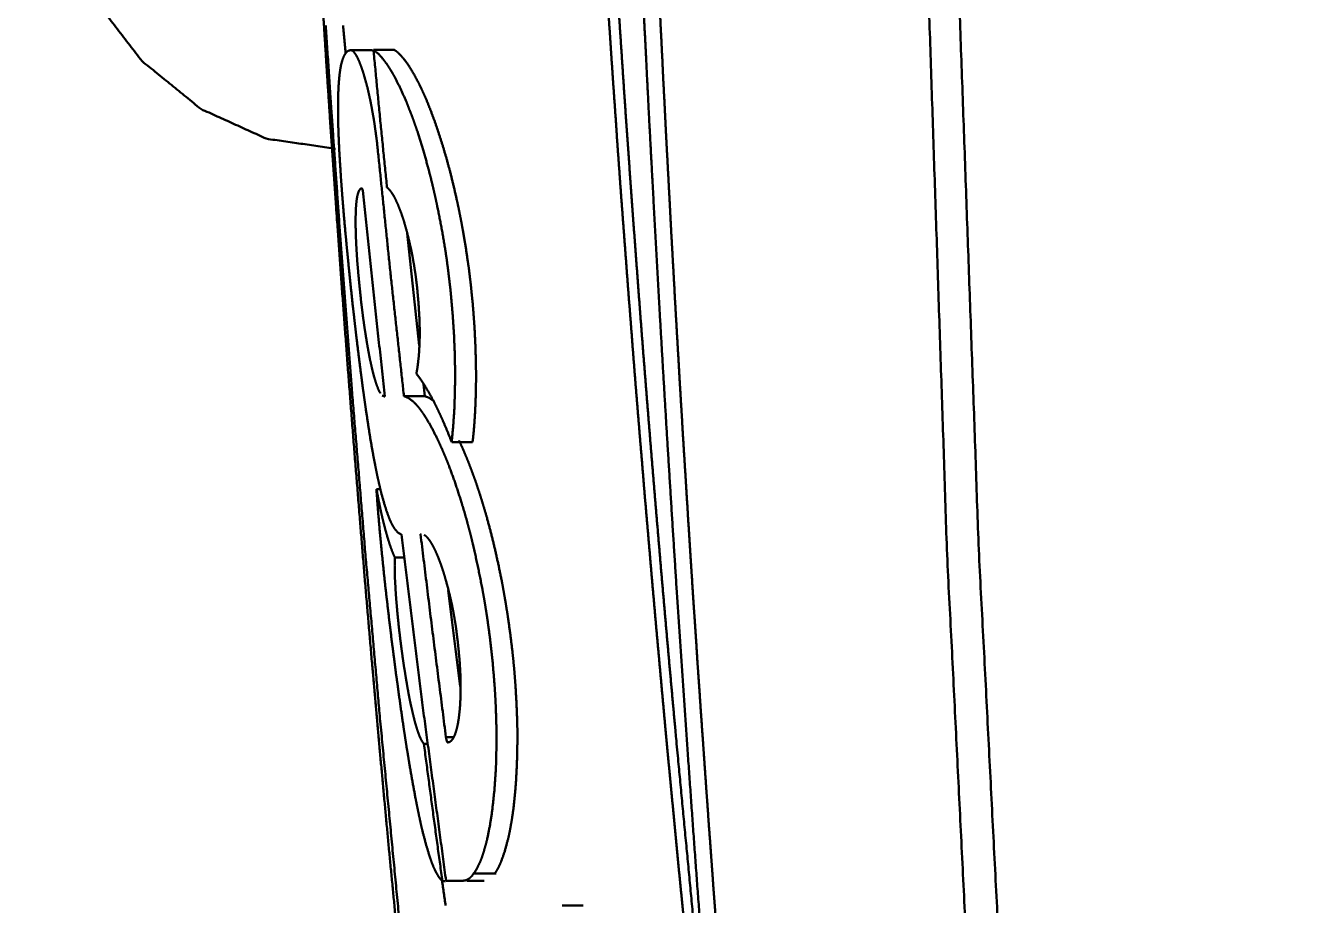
# Paper-space layout 'Layout1' of a CAD drawing. Header units: millimetres. Extents: x 102 to 294, y 28 to 266.
# Drawn here: x 246.64 to 259.86, y 144.66 to 153.85 of the extents above; entities that cross this region are included whole.
import ezdxf

# ---------------------------------------------------------------- set-up
doc = ezdxf.new("R2010")
doc.units = ezdxf.units.MM
doc.layers.add('170', color=7, linetype='Continuous', true_color=0xffffff)

psp = doc.layouts.get("Layout1")

# ---------------------------------------------------------------- linework, layer by layer
at = {"layer": '170', "color": 155, "linetype": 'Continuous', "lineweight": 50}
for p, q in [((250.269, 153.579), (250.247, 153.587)), ((250.745, 150.505), (250.619, 151.678)), ((250.804, 149.978), (250.79, 150.102)), ((250.36, 149.984), (250.382, 149.975)), ((250.586, 149.978), (250.804, 149.978)), ((250.299, 149.009), (250.347, 149.009)), ((250.59, 148.294), (250.491, 148.294)), ((251.174, 146.95), (251.048, 147.951)), ((251.024, 146.423), (251.104, 146.423)), ((250.835, 146.352), (250.794, 146.352)), ((251.205, 144.919), (251.204, 144.924)), ((250.987, 144.919), (251.019, 144.919)), ((252.237, 144.664), (252.455, 144.664))]:
    psp.add_line(p, q, dxfattribs=at)
for points, knots in [([(254.153, 138.527), (254.127, 138.749), (254.097, 139.006), (254.082, 139.136), (254.053, 139.395), (254.038, 139.525), (254.008, 139.787), (253.978, 140.05), (253.949, 140.315), (253.934, 140.448), (253.904, 140.715), (253.889, 140.849), (253.86, 141.118), (253.83, 141.389), (253.801, 141.662), (253.771, 141.936), (253.742, 142.212), (253.713, 142.489), (253.684, 142.768), (253.669, 142.908), (253.64, 143.189), (253.625, 143.33), (253.597, 143.613), (253.568, 143.898), (253.539, 144.185), (253.525, 144.329), (253.496, 144.618), (253.482, 144.763), (253.453, 145.054), (253.425, 145.347), (253.397, 145.641), (253.368, 145.937), (253.354, 146.086), (253.326, 146.384), (253.312, 146.534), (253.282, 146.861), (253.252, 147.194), (253.221, 147.532), (253.206, 147.705), (253.175, 148.052), (253.145, 148.405), (253.114, 148.765), (253.098, 148.946), (253.068, 149.314), (253.052, 149.501), (253.021, 149.877), (252.99, 150.26), (252.975, 150.453), (252.945, 150.844), (252.929, 151.043), (252.899, 151.443), (252.884, 151.645), (252.853, 152.054), (252.838, 152.262), (252.808, 152.679), (252.794, 152.89), (252.764, 153.317), (252.735, 153.749), (252.706, 154.188), (252.692, 154.41), (252.663, 154.858), (252.636, 155.311), (252.622, 155.54), (252.595, 156.002), (252.568, 156.47), (252.542, 156.944), (252.516, 157.424), (252.504, 157.667), (252.491, 157.91), (252.467, 158.402), (252.455, 158.651), (252.431, 159.152), (252.409, 159.659), (252.398, 159.914), (252.376, 160.43), (252.366, 160.691), (252.356, 160.952), (252.346, 161.216), (252.336, 161.48), (252.326, 161.747), (252.317, 162.014), (252.299, 162.553), (252.29, 162.826), (252.282, 163.099), (252.274, 163.375), (252.266, 163.651), (252.258, 163.93), (252.251, 164.209), (252.244, 164.491), (252.237, 164.773), (252.231, 165.058), (252.225, 165.343), (252.219, 165.631), (252.213, 165.918), (252.208, 166.209), (252.203, 166.5), (252.198, 166.794), (252.194, 167.088), (252.19, 167.385), (252.186, 167.682), (252.182, 167.982), (252.179, 168.282), (252.177, 168.585), (252.174, 168.888), (252.172, 169.195), (252.171, 169.501), (252.169, 169.81), (252.168, 170.119), (252.168, 170.431), (252.168, 170.743), (252.168, 171.058), (252.169, 171.374), (252.171, 172.01)], [0, 0, 0.006666, 0.014375, 0.018253, 0.026031, 0.029932, 0.037778, 0.045671, 0.05361, 0.057601, 0.065609, 0.069624, 0.0777, 0.085822, 0.093989, 0.102203, 0.110462, 0.118768, 0.127119, 0.131317, 0.139738, 0.14396, 0.152449, 0.160984, 0.169565, 0.173879, 0.182529, 0.186866, 0.195585, 0.204351, 0.213162, 0.22202, 0.226472, 0.235399, 0.239874, 0.249659, 0.259618, 0.269751, 0.274904, 0.285298, 0.295865, 0.306607, 0.312021, 0.323024, 0.328612, 0.339876, 0.351314, 0.357076, 0.368776, 0.374712, 0.386673, 0.392698, 0.404921, 0.411119, 0.423604, 0.42989, 0.442637, 0.455559, 0.468656, 0.475292, 0.488651, 0.502187, 0.508998, 0.522796, 0.53677, 0.550919, 0.565245, 0.572495, 0.579746, 0.594423, 0.60185, 0.616792, 0.631911, 0.639514, 0.654898, 0.662678, 0.670458, 0.678327, 0.686196, 0.694153, 0.702111, 0.718203, 0.726338, 0.734473, 0.742697, 0.750921, 0.759234, 0.767547, 0.775949, 0.784351, 0.792843, 0.801334, 0.809915, 0.818496, 0.827166, 0.835837, 0.844596, 0.853356, 0.862206, 0.871056, 0.879995, 0.888935, 0.897965, 0.906994, 0.916114, 0.925234, 0.934444, 0.943654, 0.952954, 0.962255, 0.971645, 0.981037, 1, 1]), ([(252.281, 172.01), (252.279, 171.683), (252.278, 171.351), (252.277, 171.184), (252.277, 170.846), (252.277, 170.677), (252.277, 170.333), (252.277, 169.986), (252.278, 169.81), (252.279, 169.457), (252.281, 169.1), (252.282, 168.92), (252.285, 168.557), (252.288, 168.19), (252.29, 168.004), (252.294, 167.631), (252.299, 167.254), (252.301, 167.064), (252.307, 166.681), (252.314, 166.294), (252.321, 165.903), (252.329, 165.508), (252.333, 165.309), (252.342, 164.908), (252.352, 164.503), (252.362, 164.094), (252.373, 163.681), (252.385, 163.264), (252.392, 163.054), (252.405, 162.631), (252.419, 162.204), (252.426, 161.989), (252.442, 161.556), (252.45, 161.338), (252.467, 160.9), (252.484, 160.457), (252.494, 160.233), (252.513, 159.784), (252.533, 159.332), (252.543, 159.104), (252.565, 158.645), (252.587, 158.183), (252.611, 157.716), (252.635, 157.245), (252.661, 156.771), (252.687, 156.292), (252.715, 155.809), (252.744, 155.323), (252.774, 154.832), (252.805, 154.338), (252.838, 153.839), (252.871, 153.337), (252.888, 153.084), (252.924, 152.575), (252.96, 152.063), (252.998, 151.547), (253.037, 151.027), (253.077, 150.503), (253.119, 149.975), (253.162, 149.443), (253.206, 148.907), (253.229, 148.638), (253.275, 148.096), (253.299, 147.823), (253.347, 147.276), (253.397, 146.724), (253.422, 146.448), (253.59, 144.682)], [0, 0, 0.011961, 0.024068, 0.030193, 0.042518, 0.048716, 0.061258, 0.073946, 0.080362, 0.093268, 0.106319, 0.112881, 0.12615, 0.139565, 0.146345, 0.159979, 0.173758, 0.180684, 0.194682, 0.208826, 0.223116, 0.237552, 0.244844, 0.259498, 0.2743, 0.289247, 0.304341, 0.319581, 0.327238, 0.342698, 0.358304, 0.36618, 0.382006, 0.389955, 0.406001, 0.422194, 0.430363, 0.446775, 0.463334, 0.471651, 0.48843, 0.505355, 0.522428, 0.539648, 0.557015, 0.574528, 0.592189, 0.609996, 0.62795, 0.646051, 0.6643, 0.682695, 0.691966, 0.710582, 0.729345, 0.748254, 0.767311, 0.786515, 0.805865, 0.825362, 0.845007, 0.854865, 0.87473, 0.884736, 0.90482, 0.925052, 0.935204, 1, 1]), ([(254.21, 138.088), (254.128, 138.989), (254.074, 139.595), (254.021, 140.201), (253.968, 140.819), (253.916, 141.438), (253.865, 142.069), (253.814, 142.7), (253.741, 143.62), (253.671, 144.541), (253.607, 145.411), (253.545, 146.281), (253.489, 147.1), (253.434, 147.919), (253.385, 148.687), (253.337, 149.456), (253.294, 150.173), (253.252, 150.89), (253.215, 151.555), (253.179, 152.221), (253.146, 152.835), (253.115, 153.449), (253.087, 154.011), (253.061, 154.573), (253.037, 155.083), (253.014, 155.594), (252.995, 156.052), (252.975, 156.511), (252.959, 156.917), (252.943, 157.323), (252.927, 157.743), (252.911, 158.163), (252.896, 158.58), (252.881, 158.996), (252.868, 159.409), (252.854, 159.821), (252.841, 160.23), (252.829, 160.639), (252.817, 161.045), (252.806, 161.45), (252.795, 161.852), (252.785, 162.253), (252.775, 162.651), (252.766, 163.049), (252.758, 163.443), (252.749, 163.837), (252.742, 164.228), (252.734, 164.618), (252.728, 165.005), (252.721, 165.392), (252.716, 165.775), (252.71, 166.158), (252.705, 166.537), (252.701, 166.916), (252.697, 167.291), (252.693, 167.667), (252.69, 168.038), (252.687, 168.41), (252.685, 168.777), (252.683, 169.145), (252.682, 169.509), (252.681, 169.873), (252.68, 170.233), (252.68, 170.593), (252.68, 170.949), (252.68, 171.305), (252.682, 172.01)], [0, 0, 0.026632, 0.044537, 0.062447, 0.080716, 0.098989, 0.117622, 0.136259, 0.163434, 0.190619, 0.216294, 0.241977, 0.266146, 0.290322, 0.312979, 0.335642, 0.356784, 0.377929, 0.397551, 0.417175, 0.435272, 0.453371, 0.46994, 0.486511, 0.501551, 0.516591, 0.530098, 0.543606, 0.555578, 0.567551, 0.579922, 0.592293, 0.604556, 0.616819, 0.628974, 0.641129, 0.653175, 0.665221, 0.677157, 0.689095, 0.700922, 0.712749, 0.724466, 0.736184, 0.747791, 0.759398, 0.770894, 0.78239, 0.793776, 0.805161, 0.816435, 0.827709, 0.838871, 0.850033, 0.861084, 0.872134, 0.883072, 0.89401, 0.904835, 0.91566, 0.926373, 0.937086, 0.947685, 0.958284, 0.96877, 0.979256, 1, 1]), ([(252.865, 172.01), (252.864, 171.633), (252.863, 171.445), (252.862, 171.072), (252.862, 170.701), (252.862, 170.332), (252.862, 169.966), (252.863, 169.783), (252.864, 169.42), (252.865, 169.06), (252.867, 168.702), (252.869, 168.347), (252.871, 167.994), (252.874, 167.643), (252.877, 167.295), (252.88, 166.949), (252.884, 166.605), (252.888, 166.264), (252.89, 166.095), (252.895, 165.757), (252.899, 165.422), (252.904, 165.089), (252.907, 164.923), (252.913, 164.594), (252.915, 164.431), (252.921, 164.105), (252.924, 163.943), (252.931, 163.621), (252.937, 163.301), (252.94, 163.143), (252.947, 162.827), (252.951, 162.669), (252.958, 162.357), (252.966, 162.047), (252.969, 161.893), (252.977, 161.586), (252.985, 161.282), (252.989, 161.13), (252.998, 160.83), (253.002, 160.681), (253.01, 160.384), (253.015, 160.236), (253.024, 159.942), (253.033, 159.651), (253.042, 159.362), (253.051, 159.076), (253.061, 158.792), (253.07, 158.51), (253.08, 158.231), (253.09, 157.954), (253.1, 157.679), (253.111, 157.407), (253.121, 157.137), (253.131, 156.87), (253.142, 156.605), (253.153, 156.342), (253.163, 156.081), (253.169, 155.952), (253.18, 155.695), (253.185, 155.567), (253.196, 155.314), (253.202, 155.189), (253.213, 154.939), (253.224, 154.691), (253.236, 154.446), (253.241, 154.324), (253.253, 154.082), (253.264, 153.843), (253.27, 153.725), (253.282, 153.489), (253.287, 153.372), (253.299, 153.139), (253.311, 152.909), (253.322, 152.682), (253.328, 152.569), (253.34, 152.345), (253.352, 152.123), (253.358, 152.013), (253.369, 151.795), (253.375, 151.687), (253.387, 151.472), (253.393, 151.366), (253.405, 151.154), (253.416, 150.946), (253.428, 150.739), (253.44, 150.535), (253.452, 150.333), (253.463, 150.134), (253.469, 150.035), (253.481, 149.839), (253.487, 149.741), (253.498, 149.549), (253.51, 149.359), (253.522, 149.171), (253.533, 148.985), (253.545, 148.802), (253.55, 148.712), (253.562, 148.532), (253.573, 148.355), (253.584, 148.18), (253.59, 148.093), (253.601, 147.921), (253.612, 147.752), (253.618, 147.669), (253.629, 147.503), (253.64, 147.339), (253.65, 147.178), (253.656, 147.098), (253.667, 146.941), (253.677, 146.786), (253.688, 146.633), (253.698, 146.482), (253.709, 146.334), (253.714, 146.261), (253.724, 146.116), (253.734, 145.973), (253.744, 145.833), (253.749, 145.764), (253.759, 145.627), (253.763, 145.56), (253.773, 145.427), (253.783, 145.296), (253.792, 145.167), (253.797, 145.103), (253.806, 144.978), (253.81, 144.917), (253.819, 144.795), (253.828, 144.676), (253.837, 144.559), (253.841, 144.501), (253.85, 144.387), (253.858, 144.276), (253.862, 144.222), (253.87, 144.114), (253.875, 144.061), (253.882, 143.956), (253.89, 143.855), (253.898, 143.755), (253.905, 143.658), (253.913, 143.562), (253.92, 143.47), (253.927, 143.379), (253.934, 143.291), (253.94, 143.205), (253.947, 143.122), (253.953, 143.041), (253.959, 142.962), (253.965, 142.885), (253.968, 142.848), (253.974, 142.775), (253.977, 142.739), (253.982, 142.67), (254.041, 141.931), (254.1, 141.202), (254.159, 140.481), (254.189, 140.125), (254.249, 139.417), (254.279, 139.065), (254.339, 138.37), (254.369, 138.027), (254.43, 137.344), (254.491, 136.671), (254.552, 136.006), (254.613, 135.349), (254.674, 134.701), (254.736, 134.062), (254.797, 133.431), (254.859, 132.809), (254.921, 132.195), (254.951, 131.891), (255.013, 131.29), (255.044, 130.994), (255.105, 130.406), (255.167, 129.827), (255.228, 129.256), (255.289, 128.694), (255.32, 128.415), (255.381, 127.866), (255.442, 127.325), (255.502, 126.793), (255.563, 126.269), (255.593, 126.011), (255.652, 125.5), (255.712, 124.998), (255.741, 124.749), (255.8, 124.259), (255.859, 123.778), (255.917, 123.305), (255.974, 122.841), (256.031, 122.385), (256.059, 122.161), (256.115, 121.718), (256.171, 121.283), (256.225, 120.857), (256.279, 120.439), (256.306, 120.232), (256.359, 119.826), (256.386, 119.628), (256.437, 119.235), (256.489, 118.85), (256.514, 118.66), (256.564, 118.288), (256.589, 118.106), (256.637, 117.747), (256.685, 117.396), (256.732, 117.053), (256.777, 116.719), (256.8, 116.554), (256.844, 116.232), (256.888, 115.918), (256.909, 115.766), (256.95, 115.465), (256.971, 115.316), (257.011, 115.027), (257.049, 114.747), (257.087, 114.475), (257.123, 114.211), (257.158, 113.955)], [0, 0, 0.006473, 0.009689, 0.0161, 0.02247, 0.028799, 0.035086, 0.038219, 0.044445, 0.050629, 0.056771, 0.062873, 0.068934, 0.074953, 0.080931, 0.086869, 0.092765, 0.09862, 0.101527, 0.107321, 0.113074, 0.118785, 0.121631, 0.127282, 0.130087, 0.135676, 0.13846, 0.143988, 0.149475, 0.152199, 0.157625, 0.160328, 0.165692, 0.171017, 0.173658, 0.178922, 0.184144, 0.186745, 0.191907, 0.194468, 0.199568, 0.202108, 0.207148, 0.212148, 0.217106, 0.222025, 0.226903, 0.23174, 0.236537, 0.241293, 0.246009, 0.250685, 0.25532, 0.259915, 0.264469, 0.268983, 0.273457, 0.275674, 0.280087, 0.282284, 0.286637, 0.288793, 0.293086, 0.297338, 0.30155, 0.303646, 0.307798, 0.311909, 0.313945, 0.317997, 0.320012, 0.324003, 0.327954, 0.331865, 0.333801, 0.337652, 0.341462, 0.343358, 0.347108, 0.348963, 0.352654, 0.354489, 0.358119, 0.361709, 0.365259, 0.36877, 0.37224, 0.37567, 0.377365, 0.380735, 0.38241, 0.38572, 0.38899, 0.39222, 0.39541, 0.39856, 0.400115, 0.403206, 0.406256, 0.409266, 0.410761, 0.413712, 0.416622, 0.418058, 0.420908, 0.423719, 0.42649, 0.427865, 0.430576, 0.433247, 0.435879, 0.43847, 0.441021, 0.442277, 0.444769, 0.447221, 0.449633, 0.450829, 0.453181, 0.454337, 0.45663, 0.458882, 0.461095, 0.462191, 0.464344, 0.465401, 0.467495, 0.469548, 0.471562, 0.472559, 0.474513, 0.476427, 0.477364, 0.479219, 0.480136, 0.481931, 0.483686, 0.485402, 0.487077, 0.488713, 0.490309, 0.491866, 0.493382, 0.494859, 0.496296, 0.497694, 0.499051, 0.500369, 0.501008, 0.502266, 0.502885, 0.504084, 0.516793, 0.529355, 0.54177, 0.547905, 0.560099, 0.566159, 0.578134, 0.584048, 0.595804, 0.607413, 0.618875, 0.630192, 0.641361, 0.652385, 0.663262, 0.673992, 0.684576, 0.68983, 0.700194, 0.705304, 0.715448, 0.725446, 0.735298, 0.745003, 0.749819, 0.759305, 0.768645, 0.777839, 0.786887, 0.791339, 0.800168, 0.808852, 0.813157, 0.821623, 0.829943, 0.838118, 0.846148, 0.854033, 0.857904, 0.865572, 0.873096, 0.880475, 0.88771, 0.891291, 0.898309, 0.901747, 0.908548, 0.915206, 0.918497, 0.924938, 0.928087, 0.934312, 0.940392, 0.946328, 0.95212, 0.954979, 0.960556, 0.965988, 0.968634, 0.973851, 0.976423, 0.981424, 0.986283, 0.990998, 0.995571, 1, 1]), ([(259.531, 112.712), (259.006, 116.193), (258.533, 119.704), (258.315, 121.469), (258.109, 123.239), (257.914, 125.013), (257.73, 126.793), (257.393, 130.364), (257.096, 133.949), (256.961, 135.745), (256.835, 137.545), (256.718, 139.346), (256.609, 141.15), (256.251, 148.382), (256.011, 155.634), (255.873, 162.899), (255.829, 170.17)], [0, 0, 0.061086, 0.122554, 0.153406, 0.184324, 0.215303, 0.24634, 0.308572, 0.370988, 0.402253, 0.43355, 0.464875, 0.496226, 0.621859, 0.747767, 0.873836, 1, 1]), ([(256.093, 170.17), (256.165, 162.898), (256.325, 155.633), (256.584, 148.378), (256.952, 141.143), (257.063, 139.338), (257.182, 137.536), (257.31, 135.736), (257.445, 133.938), (257.743, 130.352), (258.079, 126.78), (258.262, 125), (258.456, 123.225), (258.66, 121.455), (258.875, 119.69), (259.341, 116.179), (259.858, 112.699)], [0, 0, 0.126148, 0.252223, 0.378154, 0.503823, 0.535183, 0.566517, 0.597823, 0.629096, 0.691523, 0.75376, 0.784797, 0.815772, 0.846684, 0.877525, 0.938962, 1, 1]), ([(249.87, 152.559), (249.15, 152.664), (248.467, 152.974), (247.853, 153.473), (247.341, 154.137), (246.956, 154.931), (246.717, 155.817), (246.636, 156.749)], [0, 0, 0.124476, 0.252932, 0.388262, 0.531704, 0.682821, 0.839824, 1, 1]), ([(249.739, 154.037), (249.748, 153.898), (249.779, 153.409), (249.811, 152.921), (249.847, 152.393), (249.884, 151.865), (249.941, 151.07), (250, 150.276), (250.063, 149.472), (250.128, 148.668), (250.189, 147.93), (250.253, 147.191), (250.309, 146.561), (250.366, 145.931), (250.426, 145.29), (250.488, 144.648), (250.56, 143.917), (250.634, 143.186), (250.698, 142.57), (250.763, 141.954), (250.83, 141.339), (250.898, 140.724), (250.968, 140.108), (251.039, 139.493), (251.113, 138.86), (251.189, 138.228), (251.269, 137.574), (251.351, 136.921), (251.436, 136.256), (251.523, 135.591), (251.599, 135.018), (251.676, 134.446), (251.726, 134.082), (251.777, 133.719), (251.792, 133.608)], [0, 0, 0.006792, 0.030638, 0.054484, 0.080252, 0.106019, 0.14481, 0.183598, 0.222857, 0.262112, 0.298207, 0.334299, 0.365092, 0.395883, 0.427263, 0.458638, 0.494413, 0.530183, 0.560358, 0.59053, 0.620652, 0.650772, 0.680937, 0.711099, 0.742119, 0.773134, 0.805195, 0.83725, 0.869914, 0.902572, 0.930696, 0.958815, 0.976682, 0.994545, 1, 1]), ([(249.77, 153.844), (249.828, 152.969), (249.931, 151.505), (250.043, 150.041), (250.184, 148.328), (250.336, 146.616), (250.524, 144.657), (250.726, 142.7), (250.8, 142.017), (250.876, 141.334), (250.952, 140.665), (251.03, 139.997), (251.108, 139.343), (251.188, 138.69), (251.267, 138.051), (251.348, 137.412), (251.429, 136.787), (251.511, 136.163), (251.593, 135.553), (251.676, 134.943), (251.759, 134.347), (251.843, 133.752), (251.927, 133.17), (252.012, 132.589), (252.097, 132.023), (252.182, 131.456), (252.267, 130.903), (252.353, 130.351), (252.438, 129.813), (252.525, 129.275), (252.61, 128.75), (252.697, 128.226), (252.771, 127.785), (252.845, 127.343), (252.931, 126.84), (253.018, 126.338), (253.116, 125.774), (253.216, 125.211), (253.329, 124.587), (253.443, 123.963), (253.57, 123.279), (253.7, 122.596), (253.843, 121.852), (253.989, 121.109), (254.085, 120.628), (254.182, 120.147), (254.274, 119.699), (254.366, 119.252), (254.453, 118.836), (254.541, 118.422), (254.623, 118.039), (254.706, 117.657), (254.782, 117.308), (254.859, 116.959), (254.93, 116.642), (255.001, 116.325), (255.065, 116.041), (255.13, 115.757), (255.188, 115.504), (255.247, 115.253), (255.298, 115.033), (255.35, 114.813), (255.394, 114.625), (255.439, 114.437), (255.514, 114.124)], [0, 0, 0.021812, 0.058354, 0.094891, 0.137672, 0.180443, 0.229433, 0.278407, 0.295508, 0.312607, 0.329351, 0.346093, 0.36248, 0.378865, 0.394897, 0.410926, 0.426603, 0.442276, 0.457599, 0.472918, 0.487887, 0.502853, 0.51747, 0.532084, 0.54635, 0.560613, 0.574529, 0.588441, 0.602009, 0.615572, 0.628792, 0.642007, 0.653156, 0.664302, 0.676998, 0.68969, 0.703933, 0.718168, 0.733954, 0.749729, 0.767052, 0.78436, 0.803213, 0.822046, 0.834261, 0.846466, 0.857852, 0.869229, 0.879789, 0.890339, 0.900072, 0.909796, 0.918703, 0.927601, 0.935684, 0.943759, 0.951019, 0.958272, 0.964712, 0.971147, 0.976771, 0.98239, 0.987199, 0.992006, 1, 1]), ([(250.286, 149.257), (250.26, 149.393), (250.235, 149.537), (250.211, 149.69), (250.187, 149.852), (250.181, 149.893), (250.175, 149.935), (250.169, 149.978), (250.163, 150.02), (250.151, 150.106), (250.14, 150.194), (250.117, 150.371), (250.095, 150.552), (250.084, 150.644), (250.079, 150.691), (250.073, 150.737), (250.063, 150.83), (250.052, 150.923), (250.032, 151.109), (250.013, 151.294), (250.004, 151.386), (249.995, 151.479), (249.99, 151.525), (249.986, 151.571), (249.982, 151.616), (249.977, 151.662), (249.961, 151.84), (249.947, 152.014), (249.94, 152.099), (249.934, 152.183), (249.928, 152.265), (249.923, 152.347), (249.913, 152.503), (249.906, 152.651), (249.901, 152.79), (249.898, 152.921), (249.898, 152.983), (249.898, 153.042), (249.899, 153.099), (249.901, 153.153), (249.906, 153.251), (249.915, 153.338), (249.92, 153.377), (249.926, 153.412), (249.929, 153.429), (249.933, 153.445), (249.937, 153.46), (249.941, 153.475), (249.958, 153.523), (249.979, 153.558), (250.003, 153.58), (250.029, 153.587)], [0, 0, 0.031458, 0.064812, 0.100037, 0.137121, 0.14669, 0.156362, 0.166102, 0.175898, 0.195663, 0.215653, 0.256295, 0.29783, 0.318934, 0.329573, 0.340239, 0.36155, 0.38283, 0.425294, 0.467628, 0.488749, 0.509836, 0.520372, 0.530879, 0.541321, 0.551688, 0.592446, 0.632069, 0.651461, 0.670571, 0.689407, 0.707936, 0.743636, 0.77732, 0.809024, 0.838739, 0.852849, 0.866372, 0.879226, 0.891412, 0.91382, 0.933629, 0.942571, 0.950866, 0.954771, 0.9585, 0.962044, 0.965409, 0.977154, 0.986394, 0.993664, 1, 1]), ([(250.029, 153.587), (250.046, 153.583), (250.063, 153.568), (250.072, 153.556), (250.082, 153.542), (250.092, 153.526), (250.102, 153.507), (250.122, 153.462), (250.142, 153.409), (250.147, 153.394), (250.152, 153.379), (250.158, 153.363), (250.163, 153.346), (250.173, 153.312), (250.183, 153.276), (250.204, 153.2), (250.223, 153.116), (250.233, 153.072), (250.242, 153.026), (250.251, 152.98), (250.259, 152.933), (250.268, 152.885), (250.276, 152.835), (250.283, 152.785), (250.29, 152.734), (250.304, 152.631), (250.315, 152.527)], [0, 0, 0.015264, 0.035944, 0.049001, 0.064034, 0.081139, 0.100196, 0.143883, 0.195094, 0.209089, 0.223562, 0.238531, 0.253931, 0.285822, 0.319161, 0.390129, 0.466882, 0.507292, 0.548631, 0.590754, 0.633693, 0.67744, 0.722012, 0.767461, 0.813489, 0.906297, 1, 1]), ([(250.268, 153.589), (250.32, 153.548), (250.374, 153.487), (250.402, 153.449), (250.431, 153.406), (250.445, 153.383), (250.46, 153.358), (250.475, 153.333), (250.49, 153.306), (250.549, 153.188), (250.609, 153.054), (250.638, 152.98), (250.668, 152.903), (250.683, 152.863), (250.697, 152.822), (250.712, 152.78), (250.726, 152.737), (250.783, 152.559), (250.836, 152.369), (250.862, 152.27), (250.887, 152.168), (250.899, 152.116), (250.911, 152.063), (250.923, 152.01), (250.934, 151.957), (250.977, 151.741), (251.015, 151.519), (251.032, 151.406), (251.047, 151.292), (251.061, 151.176), (251.074, 151.061)], [0, 0, 0.024502, 0.054789, 0.072263, 0.09135, 0.101518, 0.112103, 0.123116, 0.134507, 0.183503, 0.238007, 0.267332, 0.298069, 0.31398, 0.330225, 0.346747, 0.363504, 0.432901, 0.506089, 0.544115, 0.58312, 0.602976, 0.622976, 0.643071, 0.663266, 0.745061, 0.828544, 0.87095, 0.913811, 0.956891, 1, 1]), ([(250.409, 152.156), (250.337, 152.872), (250.268, 153.589)], [0, 0, 0.499995, 1, 1]), ([(251.302, 149.499), (251.316, 149.633), (251.326, 149.772), (251.333, 149.917), (251.337, 150.068), (251.338, 150.145), (251.338, 150.224), (251.337, 150.304), (251.335, 150.384), (251.33, 150.546), (251.321, 150.71), (251.315, 150.793), (251.309, 150.877), (251.302, 150.96), (251.293, 151.045), (251.285, 151.129), (251.275, 151.212), (251.265, 151.296), (251.253, 151.378), (251.229, 151.542), (251.201, 151.705), (251.187, 151.785), (251.171, 151.865), (251.155, 151.945), (251.138, 152.023), (251.103, 152.175), (251.067, 152.322), (251.028, 152.463), (250.988, 152.6), (250.946, 152.73), (250.904, 152.853), (250.861, 152.967), (250.818, 153.074), (250.796, 153.124), (250.774, 153.172), (250.763, 153.196), (250.752, 153.219), (250.741, 153.241), (250.73, 153.262), (250.687, 153.342), (250.645, 153.412), (250.603, 153.472), (250.563, 153.521), (250.543, 153.542), (250.524, 153.561), (250.505, 153.576), (250.486, 153.589)], [0, 0, 0.031527, 0.064336, 0.098426, 0.133812, 0.152005, 0.170525, 0.189265, 0.208128, 0.246228, 0.284825, 0.304312, 0.323927, 0.343679, 0.363542, 0.383399, 0.403167, 0.422851, 0.442452, 0.481421, 0.520086, 0.539314, 0.558473, 0.577455, 0.596165, 0.63278, 0.668344, 0.702879, 0.736373, 0.768458, 0.798826, 0.827511, 0.854526, 0.867407, 0.879868, 0.885936, 0.891875, 0.897674, 0.903335, 0.92462, 0.943775, 0.960858, 0.975907, 0.982689, 0.988953, 0.994712, 1, 1]), ([(250.315, 152.527), (250.446, 151.252), (250.586, 149.978)], [0, 0, 0.500004, 1, 1]), ([(250.147, 152.146), (250.132, 152.141), (250.119, 152.125), (250.113, 152.112), (250.108, 152.098), (250.103, 152.08), (250.098, 152.06), (250.091, 152.014), (250.086, 151.957), (250.085, 151.942), (250.084, 151.926), (250.083, 151.909), (250.083, 151.892), (250.082, 151.856), (250.081, 151.818), (250.082, 151.738), (250.084, 151.65), (250.086, 151.604), (250.088, 151.557), (250.091, 151.508), (250.094, 151.459), (250.097, 151.409), (250.101, 151.357), (250.106, 151.304), (250.11, 151.251), (250.121, 151.143), (250.132, 151.035)], [0, 0, 0.013903, 0.032181, 0.043976, 0.057794, 0.073739, 0.091743, 0.133614, 0.183489, 0.197222, 0.211469, 0.22624, 0.241462, 0.27308, 0.306269, 0.377343, 0.454749, 0.495607, 0.537455, 0.580206, 0.623877, 0.668492, 0.714125, 0.760816, 0.808171, 0.903661, 1, 1]), ([(250.147, 152.146), (250.148, 152.146), (250.149, 152.144), (250.151, 152.14), (250.153, 152.136), (250.154, 152.13), (250.156, 152.123), (250.157, 152.115), (250.159, 152.106), (250.16, 152.098), (250.161, 152.089)], [0, 0, 0.023216, 0.063159, 0.125066, 0.208177, 0.311382, 0.431473, 0.566295, 0.711228, 0.8546, 1, 1]), ([(250.387, 149.975), (250.271, 151.032), (250.161, 152.089)], [0, 0, 0.5, 1, 1]), ([(250.409, 152.156), (250.43, 152.136), (250.453, 152.108), (250.464, 152.091), (250.476, 152.072), (250.488, 152.051), (250.499, 152.028), (250.523, 151.976), (250.546, 151.918), (250.558, 151.886), (250.569, 151.853), (250.581, 151.818), (250.592, 151.781)], [0, 0, 0.069677, 0.154626, 0.203198, 0.256043, 0.31332, 0.374865, 0.509232, 0.658125, 0.738046, 0.821666, 0.909098, 1, 1]), ([(250.728, 151.056), (250.726, 151.081), (250.724, 151.106), (250.721, 151.13), (250.718, 151.155), (250.712, 151.203), (250.706, 151.252), (250.698, 151.3), (250.691, 151.348), (250.682, 151.395), (250.674, 151.442), (250.655, 151.533), (250.635, 151.619), (250.614, 151.703), (250.592, 151.781)], [0, 0, 0.033614, 0.067184, 0.100687, 0.13409, 0.200573, 0.266693, 0.332482, 0.397968, 0.463147, 0.527536, 0.652729, 0.773357, 0.889503, 1, 1]), ([(250.132, 151.035), (250.135, 151.008), (250.137, 150.982), (250.14, 150.955), (250.143, 150.929), (250.15, 150.877), (250.156, 150.826), (250.163, 150.775), (250.17, 150.724), (250.177, 150.674), (250.185, 150.626), (250.2, 150.532), (250.216, 150.443), (250.224, 150.4), (250.232, 150.359), (250.241, 150.32), (250.249, 150.282), (250.257, 150.247), (250.266, 150.213), (250.27, 150.197), (250.274, 150.181), (250.279, 150.166), (250.283, 150.151), (250.3, 150.098), (250.317, 150.054), (250.325, 150.035), (250.334, 150.019), (250.339, 150.01)], [0, 0, 0.025398, 0.050741, 0.076022, 0.101173, 0.151055, 0.200454, 0.249429, 0.29801, 0.345908, 0.392759, 0.483137, 0.56934, 0.610735, 0.650591, 0.688782, 0.725341, 0.760224, 0.793441, 0.809421, 0.824977, 0.840102, 0.85476, 0.907964, 0.952731, 0.972057, 0.989375, 1, 1]), ([(250.716, 150.213), (250.729, 150.291), (250.739, 150.379), (250.743, 150.426), (250.746, 150.477), (250.749, 150.529), (250.75, 150.582), (250.75, 150.637), (250.75, 150.694), (250.749, 150.723), (250.749, 150.752), (250.748, 150.782), (250.746, 150.812), (250.739, 150.933), (250.728, 151.056)], [0, 0, 0.093335, 0.197874, 0.254422, 0.31378, 0.375342, 0.438663, 0.503738, 0.570634, 0.604796, 0.63943, 0.674562, 0.710083, 0.853888, 1, 1]), ([(251.074, 151.061), (251.093, 150.849), (251.107, 150.64), (251.116, 150.434), (251.12, 150.232), (251.118, 150.035), (251.112, 149.847), (251.1, 149.669), (251.084, 149.499)], [0, 0, 0.135876, 0.26963, 0.401328, 0.530964, 0.656643, 0.776633, 0.891075, 1, 1]), ([(250.716, 150.213), (250.76, 150.154), (250.804, 150.087), (250.849, 150.01), (250.896, 149.925), (250.919, 149.879), (250.942, 149.831), (250.966, 149.78), (250.99, 149.728), (251.037, 149.617), (251.084, 149.499)], [0, 0, 0.090803, 0.191347, 0.301682, 0.421913, 0.485772, 0.552155, 0.621158, 0.692615, 0.842054, 1, 1]), ([(250.586, 149.978), (250.635, 149.958), (250.688, 149.917), (250.716, 149.888), (250.745, 149.854), (250.759, 149.835), (250.774, 149.814), (250.79, 149.792), (250.805, 149.769), (250.867, 149.666), (250.929, 149.544), (250.961, 149.476), (250.993, 149.403), (251.009, 149.366), (251.025, 149.327), (251.042, 149.287), (251.058, 149.246)], [0, 0, 0.059577, 0.135158, 0.180132, 0.230254, 0.257328, 0.28578, 0.31555, 0.346532, 0.482014, 0.636152, 0.720266, 0.80911, 0.855301, 0.90255, 0.950773, 1, 1]), ([(250.903, 149.92), (250.882, 149.938), (250.842, 149.964), (250.804, 149.978)], [0, 0, 0.238245, 0.653871, 1, 1]), ([(251.728, 145.676), (251.743, 145.812), (251.755, 145.956), (251.763, 146.107), (251.768, 146.266), (251.769, 146.349), (251.769, 146.433), (251.769, 146.518), (251.767, 146.603), (251.76, 146.778), (251.75, 146.955), (251.743, 147.045), (251.736, 147.136), (251.731, 147.182), (251.727, 147.228), (251.722, 147.274), (251.717, 147.32), (251.695, 147.502), (251.669, 147.683), (251.655, 147.774), (251.64, 147.864), (251.632, 147.909), (251.624, 147.954), (251.616, 147.999), (251.608, 148.043), (251.572, 148.219), (251.534, 148.39), (251.493, 148.556), (251.45, 148.716), (251.427, 148.795), (251.404, 148.871), (251.381, 148.946), (251.357, 149.018), (251.334, 149.088), (251.309, 149.155), (251.285, 149.221), (251.261, 149.284), (251.236, 149.345), (251.211, 149.404), (251.199, 149.433), (251.186, 149.461), (251.162, 149.514)], [0, 0, 0.034963, 0.071791, 0.110485, 0.151072, 0.172103, 0.193524, 0.21519, 0.237085, 0.281558, 0.326958, 0.350009, 0.373304, 0.385043, 0.396801, 0.40855, 0.420288, 0.467156, 0.513903, 0.537234, 0.560547, 0.572193, 0.583836, 0.595478, 0.607092, 0.652863, 0.697502, 0.741039, 0.783478, 0.804289, 0.824703, 0.844593, 0.863952, 0.882792, 0.901108, 0.918902, 0.936187, 0.952992, 0.969313, 0.977291, 0.985129, 1, 1]), ([(250.56, 148.535), (250.524, 148.554), (250.489, 148.594), (250.471, 148.623), (250.454, 148.656), (250.445, 148.675), (250.436, 148.695), (250.428, 148.716), (250.419, 148.739), (250.385, 148.841), (250.351, 148.962), (250.335, 149.029), (250.318, 149.101), (250.31, 149.138), (250.302, 149.177), (250.294, 149.216), (250.286, 149.257)], [0, 0, 0.051155, 0.119203, 0.161228, 0.209064, 0.235255, 0.262984, 0.292256, 0.322956, 0.45934, 0.617609, 0.705, 0.79797, 0.846589, 0.896508, 0.94765, 1, 1]), ([(251.058, 149.246), (251.124, 149.064), (251.187, 148.868), (251.218, 148.765), (251.248, 148.658), (251.262, 148.604), (251.277, 148.548), (251.291, 148.492), (251.305, 148.435), (251.357, 148.204), (251.404, 147.966), (251.415, 147.905), (251.426, 147.844), (251.436, 147.783), (251.446, 147.721), (251.464, 147.598), (251.481, 147.474), (251.509, 147.228), (251.53, 146.983), (251.534, 146.922), (251.538, 146.861), (251.541, 146.8), (251.544, 146.74), (251.548, 146.622), (251.551, 146.506), (251.551, 146.392), (251.55, 146.281), (251.549, 146.226), (251.548, 146.172), (251.546, 146.118), (251.543, 146.065), (251.529, 145.863), (251.509, 145.676)], [0, 0, 0.053224, 0.109994, 0.139691, 0.170271, 0.1859, 0.20174, 0.217724, 0.233801, 0.299077, 0.365916, 0.382874, 0.399938, 0.417114, 0.434364, 0.468815, 0.503137, 0.571413, 0.639243, 0.656144, 0.672992, 0.689702, 0.706246, 0.738843, 0.770797, 0.802118, 0.832809, 0.84792, 0.862871, 0.877673, 0.892283, 0.948182, 1, 1]), ([(250.491, 148.294), (250.466, 148.353), (250.441, 148.421), (250.417, 148.497), (250.393, 148.582), (250.381, 148.628), (250.369, 148.676), (250.357, 148.726), (250.345, 148.779), (250.322, 148.89), (250.299, 149.009)], [0, 0, 0.086067, 0.183124, 0.291272, 0.410654, 0.474613, 0.541473, 0.611305, 0.683979, 0.836977, 1, 1]), ([(250.459, 147.423), (250.433, 147.639), (250.408, 147.852), (250.384, 148.061), (250.363, 148.267), (250.343, 148.466), (250.326, 148.656), (250.311, 148.837), (250.299, 149.009)], [0, 0, 0.136454, 0.270713, 0.402781, 0.532609, 0.658316, 0.7781, 0.892015, 1, 1]), ([(251.025, 144.924), (250.784, 146.728), (250.56, 148.534)], [0, 0, 0.499992, 1, 1]), ([(250.759, 148.54), (250.889, 147.481), (251.024, 146.423)], [0, 0, 0.500001, 1, 1]), ([(251.142, 147.462), (251.138, 147.488), (251.135, 147.515), (251.132, 147.542), (251.128, 147.569), (251.12, 147.621), (251.111, 147.673), (251.102, 147.725), (251.092, 147.776), (251.087, 147.802), (251.081, 147.827), (251.076, 147.852), (251.07, 147.876), (251.047, 147.971), (251.022, 148.061), (251.01, 148.105), (250.997, 148.146), (250.984, 148.186), (250.971, 148.224), (250.957, 148.261), (250.944, 148.295), (250.93, 148.328), (250.917, 148.359), (250.89, 148.413), (250.864, 148.458), (250.851, 148.477), (250.838, 148.494), (250.825, 148.508), (250.813, 148.52), (250.797, 148.531)], [0, 0, 0.023722, 0.047408, 0.071057, 0.094625, 0.141422, 0.187819, 0.233887, 0.279645, 0.302386, 0.324915, 0.347184, 0.369199, 0.454927, 0.537025, 0.57664, 0.614948, 0.651777, 0.687153, 0.721071, 0.753517, 0.784514, 0.813957, 0.86729, 0.913065, 0.93323, 0.951628, 0.968291, 0.983158, 1, 1]), ([(250.491, 148.294), (250.489, 148.215), (250.491, 148.125), (250.491, 148.101), (250.492, 148.077), (250.493, 148.051), (250.495, 148.026), (250.498, 147.972), (250.501, 147.918), (250.505, 147.861), (250.51, 147.804), (250.513, 147.774), (250.515, 147.744), (250.518, 147.714), (250.521, 147.683), (250.534, 147.559), (250.549, 147.433)], [0, 0, 0.091886, 0.19565, 0.223428, 0.251966, 0.281288, 0.311301, 0.37288, 0.436292, 0.501551, 0.568724, 0.603043, 0.637863, 0.673188, 0.708863, 0.853293, 1, 1]), ([(251.043, 146.366), (251.064, 146.372), (251.084, 146.388), (251.093, 146.4), (251.102, 146.414), (251.11, 146.431), (251.119, 146.451), (251.134, 146.497), (251.147, 146.552), (251.15, 146.567), (251.152, 146.583), (251.155, 146.6), (251.158, 146.617), (251.162, 146.652), (251.166, 146.689), (251.173, 146.768), (251.176, 146.855), (251.177, 146.877), (251.177, 146.9), (251.177, 146.924), (251.177, 146.947), (251.177, 146.995), (251.176, 147.044), (251.174, 147.093), (251.171, 147.144), (251.168, 147.196), (251.164, 147.248), (251.154, 147.355), (251.142, 147.462)], [0, 0, 0.018901, 0.041067, 0.05431, 0.069273, 0.086107, 0.104787, 0.147404, 0.197369, 0.211029, 0.225182, 0.239833, 0.254934, 0.286257, 0.319049, 0.389035, 0.46501, 0.484946, 0.505179, 0.525628, 0.546286, 0.588257, 0.631092, 0.674809, 0.71947, 0.765169, 0.811603, 0.905362, 1, 1]), ([(250.987, 144.919), (250.952, 144.959), (250.917, 145.019), (250.899, 145.057), (250.882, 145.099), (250.873, 145.122), (250.865, 145.146), (250.856, 145.171), (250.847, 145.198), (250.813, 145.314), (250.778, 145.447), (250.761, 145.52), (250.745, 145.596), (250.728, 145.677), (250.711, 145.762), (250.678, 145.939), (250.645, 146.128), (250.629, 146.226), (250.612, 146.327), (250.604, 146.379), (250.596, 146.431), (250.588, 146.484), (250.58, 146.537), (250.549, 146.751), (250.519, 146.971), (250.503, 147.083), (250.489, 147.196), (250.474, 147.31), (250.459, 147.423)], [0, 0, 0.020739, 0.047674, 0.063638, 0.081335, 0.090846, 0.100814, 0.111236, 0.122084, 0.169277, 0.222558, 0.25149, 0.281969, 0.314026, 0.347424, 0.41746, 0.49177, 0.530523, 0.570357, 0.590686, 0.611203, 0.63184, 0.652597, 0.736797, 0.822887, 0.866654, 0.910913, 0.955437, 1, 1]), ([(250.549, 147.433), (250.552, 147.409), (250.555, 147.385), (250.558, 147.361), (250.561, 147.337), (250.568, 147.289), (250.574, 147.242), (250.581, 147.195), (250.588, 147.148), (250.596, 147.102), (250.603, 147.056), (250.618, 146.967), (250.633, 146.882), (250.641, 146.841), (250.649, 146.801), (250.657, 146.762), (250.666, 146.724), (250.682, 146.654), (250.698, 146.589), (250.706, 146.559), (250.715, 146.531), (250.723, 146.504), (250.731, 146.479), (250.747, 146.436), (250.763, 146.4), (250.771, 146.385), (250.779, 146.372), (250.787, 146.361), (250.794, 146.352)], [0, 0, 0.021849, 0.043646, 0.065369, 0.087016, 0.130089, 0.172898, 0.215449, 0.257761, 0.299836, 0.341382, 0.422048, 0.499583, 0.537209, 0.574027, 0.609767, 0.644197, 0.709146, 0.768909, 0.796876, 0.823479, 0.8485, 0.87183, 0.913549, 0.948768, 0.964008, 0.977621, 0.9896, 1, 1]), ([(251.043, 146.366), (251.041, 146.367), (251.039, 146.369), (251.037, 146.372), (251.034, 146.378), (251.032, 146.384), (251.03, 146.392), (251.028, 146.401), (251.026, 146.41), (251.025, 146.417), (251.024, 146.423)], [0, 0, 0.033329, 0.082207, 0.152033, 0.243308, 0.355103, 0.484033, 0.628254, 0.783177, 0.890818, 1, 1]), ([(250.794, 146.352), (250.889, 145.635), (250.987, 144.919)], [0, 0, 0.500001, 1, 1]), ([(251.509, 145.672), (251.484, 145.505), (251.454, 145.357), (251.437, 145.291), (251.419, 145.229), (251.41, 145.2), (251.401, 145.172), (251.391, 145.146), (251.381, 145.121), (251.34, 145.037), (251.297, 144.976), (251.286, 144.964), (251.274, 144.954), (251.263, 144.945), (251.251, 144.938), (251.228, 144.928), (251.204, 144.924)], [0, 0, 0.200313, 0.378636, 0.459783, 0.535644, 0.571613, 0.606233, 0.639335, 0.670873, 0.782056, 0.870984, 0.890172, 0.908266, 0.925349, 0.941542, 0.971642, 1, 1]), ([(251.509, 145.676), (251.509, 145.674), (251.509, 145.672)], [0, 0, 0.49907, 1, 1]), ([(251.534, 144.999), (251.558, 145.037), (251.569, 145.056), (251.579, 145.077), (251.589, 145.099), (251.599, 145.122), (251.637, 145.229), (251.672, 145.358), (251.68, 145.393), (251.688, 145.43), (251.695, 145.468), (251.702, 145.507), (251.716, 145.589), (251.728, 145.676)], [0, 0, 0.063255, 0.094133, 0.126795, 0.161151, 0.197118, 0.357273, 0.544303, 0.595373, 0.648183, 0.702816, 0.759169, 0.87654, 1, 1]), ([(253.59, 144.682), (253.674, 143.825), (253.763, 142.899), (253.833, 142.162), (253.883, 141.632), (253.935, 141.081), (254.005, 140.328), (254.091, 139.393), (254.16, 138.637)], [0, 0, 0.141878, 0.295043, 0.417026, 0.504665, 0.5958, 0.720403, 0.875018, 1, 1])]:
    psp.add_open_spline(points, degree=1, knots=knots, dxfattribs=at)
for points in [[(249.95, 153.845), (249.978, 153.55)], [(250.247, 153.587), (250.024, 153.587)], [(250.268, 153.589), (250.486, 153.589)], [(250.382, 149.975), (250.387, 149.975)], [(251.084, 149.499), (251.302, 149.499)], [(250.767, 148.54), (250.759, 148.54)], [(250.984, 144.924), (251.02, 144.665)], [(251.204, 144.924), (251.025, 144.924)], [(251.243, 144.924), (251.422, 144.924)], [(251.314, 144.999), (251.547, 144.999)]]:
    psp.add_open_spline(points, degree=1, dxfattribs=at)

doc.saveas('drawing.dxf')
